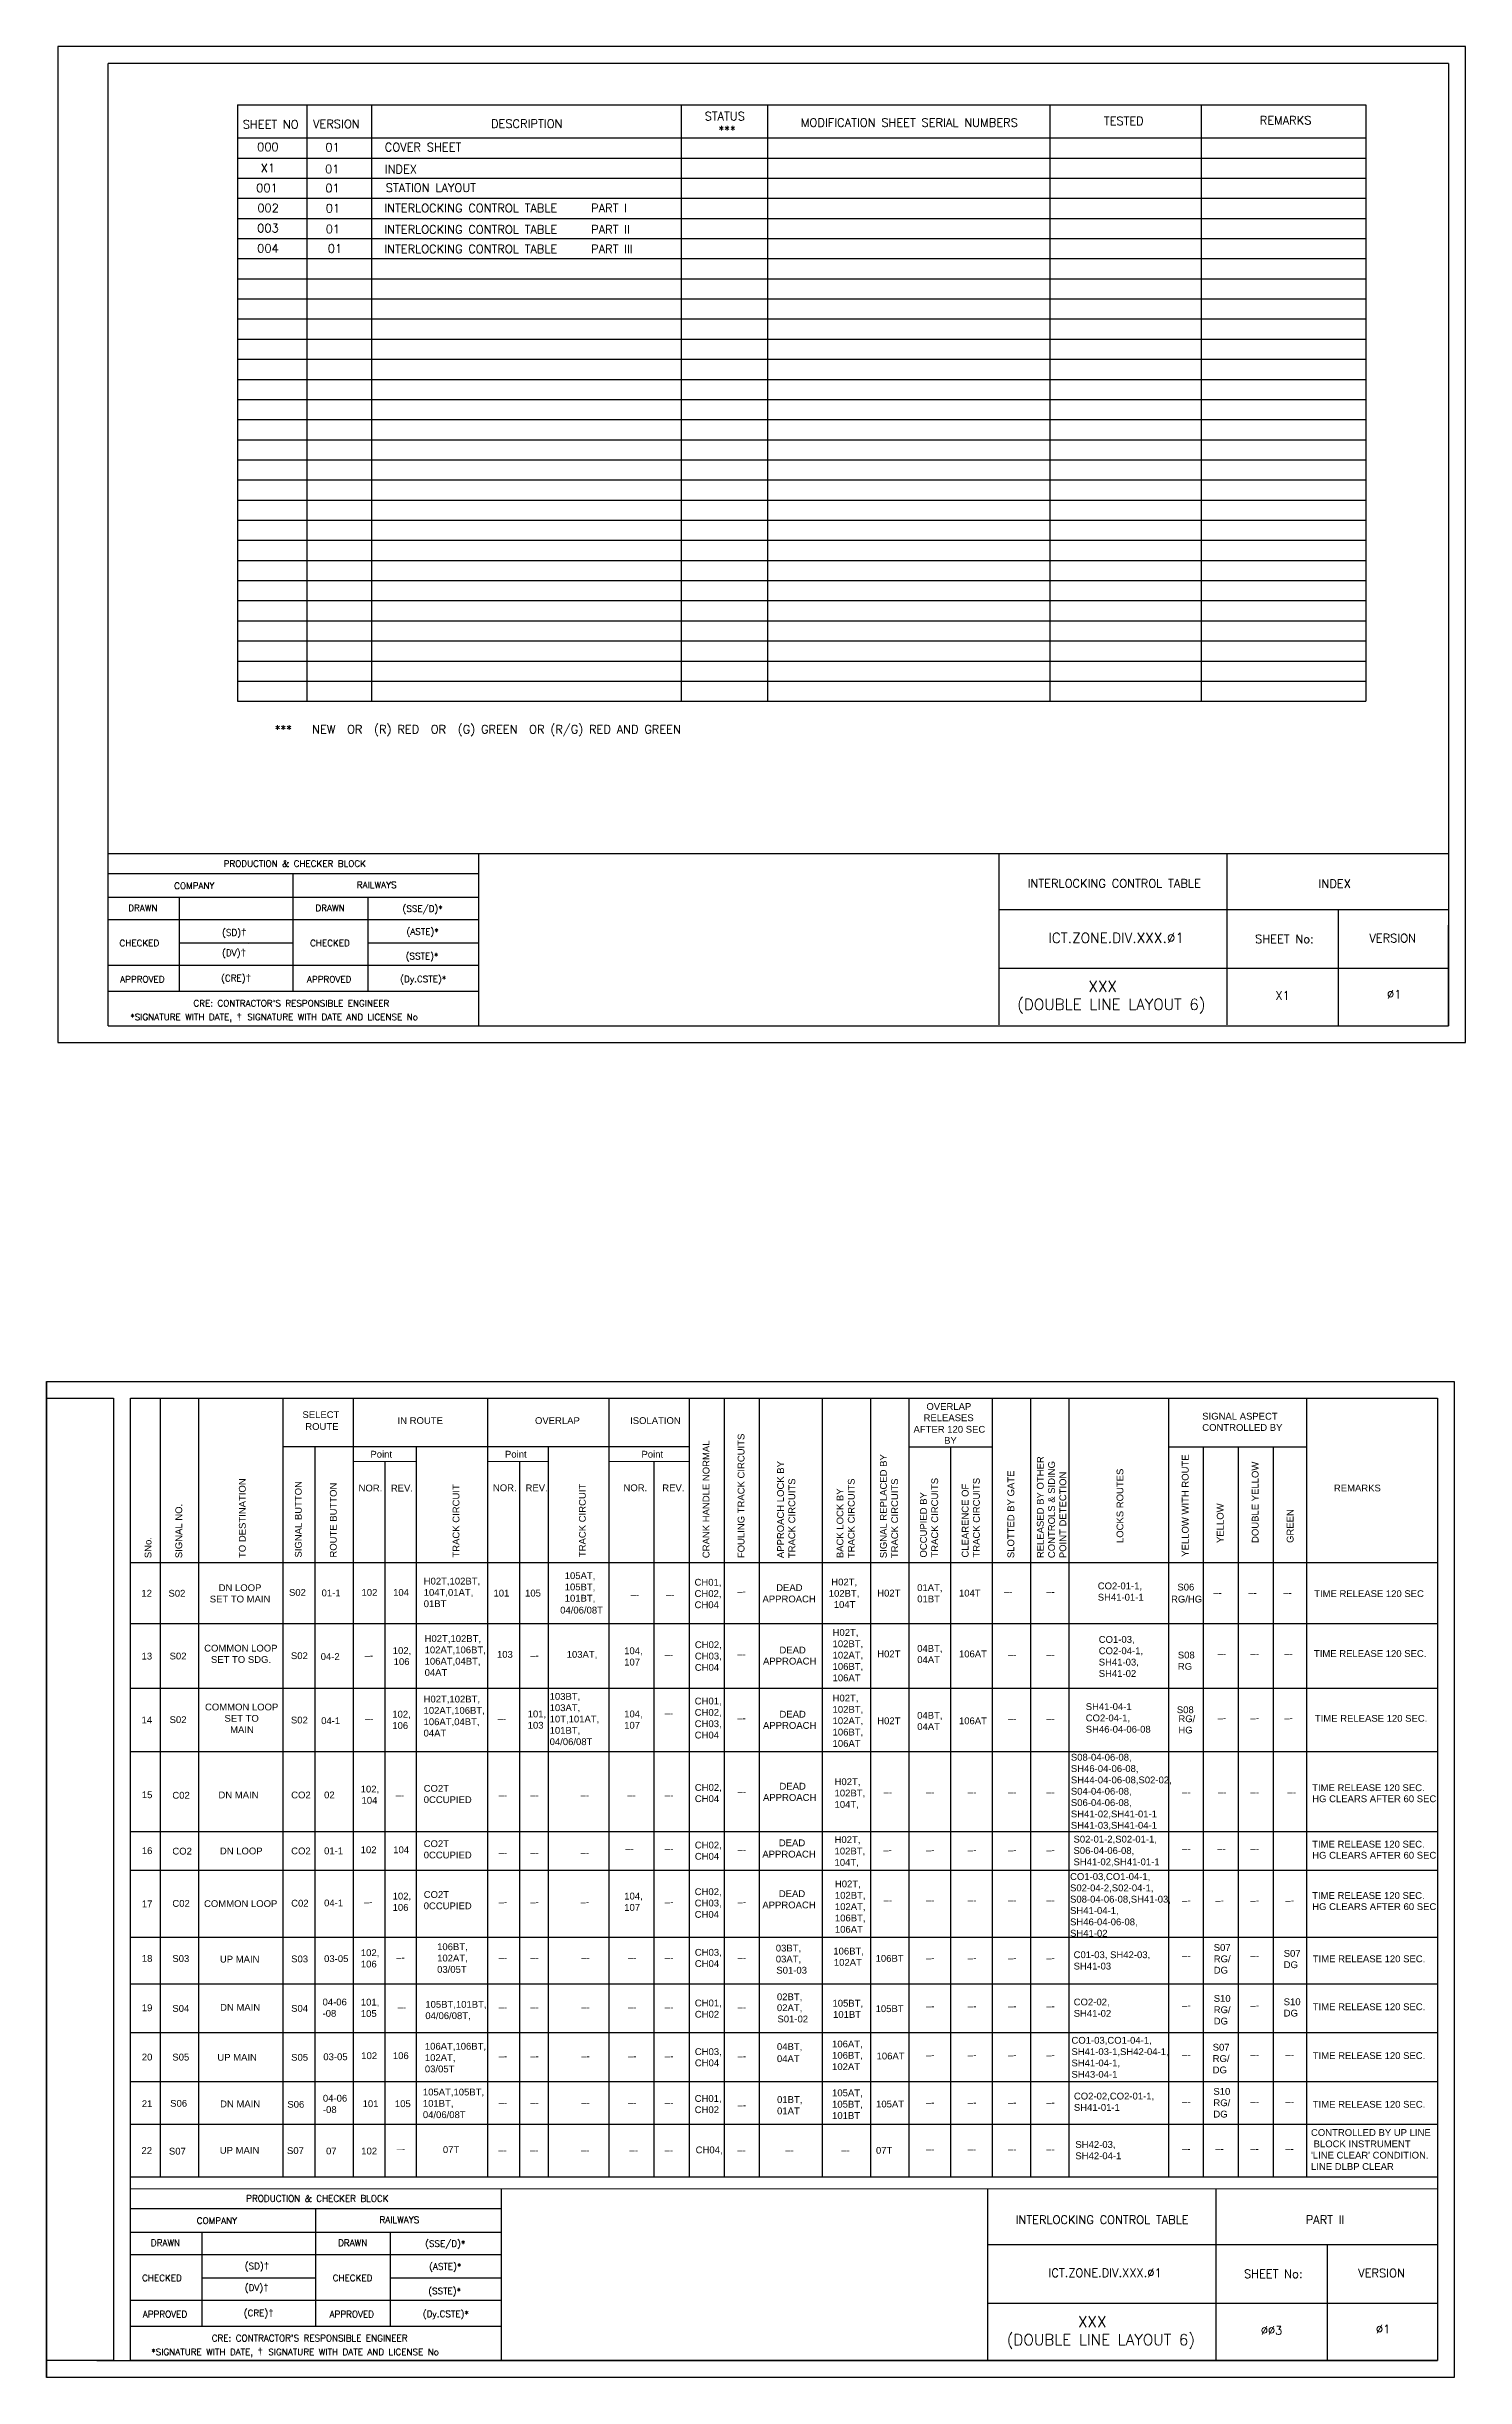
# Model space of a CAD drawing. Header units: inches. Extents: x -19 to 1645, y 43 to 741.
# Drawn here: x 770 to 1193, y 43 to 738 of the extents above; entities that cross this region are included whole.
import ezdxf
from ezdxf.enums import TextEntityAlignment as Align

# ---------------------------------------------------------------- set-up
doc = ezdxf.new("R2010")
doc.units = ezdxf.units.IN
doc.header["$MEASUREMENT"] = 0
for name, color, linetype in [('PDF2_Text', 7, 'Continuous'), ('PDF_Geometry', 7, 'Continuous'), ('PDF_Text', 7, 'Continuous')]:
    doc.layers.add(name, color=color, linetype=linetype)
doc.styles.add('PDF Arial', font='arial.ttf')
doc.styles.add('ROMANS', font='romans.shx', dxfattribs={"height": 2})

# ---------------------------------------------------------------- blocks, each defined once
blk = doc.blocks.new('A$C1B685902')
at = {"color": 7}
blk.add_line((0, 297), (0, 0), dxfattribs=at)
for points in [[(0, 297), (420, 297), (420, 0), (0, 0)], [(25, 292), (415, 292), (415, 5), (25, 5)]]:
    blk.add_lwpolyline(points, close=True, dxfattribs=at)
blk.add_lwpolyline([(0, 292), (20, 292), (20, 5), (0, 5)], dxfattribs=at)

msp = doc.modelspace()

# ---------------------------------------------------------------- linework, layer by layer
at = {"lineweight": -2}
for p, q in [((1193.28, 737.95), (773.28, 737.95)), ((773.28, 737.95), (773.28, 440.95)), ((1193.28, 440.95), (1193.28, 737.95)), ((788.28, 445.95), (788.28, 732.95)), ((1188.28, 732.95), (1188.28, 445.95)), ((1054.14, 446.24), (1054.14, 497.3)), ((1054.14, 480.58), (1188.1, 480.58)), ((1054.14, 463.12), (1188.28, 463.12)), ((773.28, 440.95), (1193.28, 440.95)), ((1050.82, 47.85), (1050.82, 99.19)), ((1050.82, 82.47), (1184.78, 82.47)), ((1050.82, 65.02), (1184.96, 65.02))]:
    msp.add_line(p, q, dxfattribs=at)
at = {"linetype": 'Continuous', "lineweight": -2}
for p, q in [((1188.28, 732.95), (788.28, 732.95)), ((1122.22, 446.24), (1122.22, 497.3)), ((1188.28, 445.95), (1188.28, 475.95)), ((788.28, 445.95), (1070.28, 445.95)), ((788.28, 445.95), (1188.28, 445.95)), ((1118.89, 47.85), (1118.89, 99.19)), ((784.96, 47.85), (1066.96, 47.85)), ((784.96, 47.85), (1184.96, 47.85))]:
    msp.add_line(p, q, dxfattribs=at)
at = {"color": 0}
for p, q in [((826.88, 720.55), (1163.58, 720.55)), ((847.64, 720.39), (847.64, 542.72)), ((866.89, 720.55), (866.89, 542.72)), ((959.33, 720.55), (959.33, 542.72)), ((985.1, 720.55), (985.1, 542.72)), ((1069.27, 720.55), (1069.27, 542.72)), ((1114.42, 720.55), (1114.42, 542.72)), ((1163.58, 720.55), (1163.58, 542.72)), ((826.88, 710.72), (1163.58, 710.72)), ((826.88, 704.72), (1163.58, 704.72)), ((826.88, 698.72), (1163.58, 698.72)), ((826.88, 692.72), (1163.58, 692.72)), ((826.88, 686.72), (1163.58, 686.72)), ((826.88, 680.72), (1163.58, 680.72)), ((826.88, 674.72), (1163.58, 674.72)), ((826.88, 668.72), (1163.58, 668.72)), ((826.88, 662.72), (1163.58, 662.72)), ((826.88, 656.72), (1163.58, 656.72)), ((826.88, 650.72), (1163.58, 650.72)), ((826.88, 644.72), (1163.58, 644.72)), ((826.88, 638.72), (1163.58, 638.72)), ((826.88, 632.72), (1163.58, 632.72)), ((826.88, 626.72), (1163.58, 626.72)), ((826.88, 620.72), (1163.58, 620.72)), ((826.88, 614.72), (1163.58, 614.72)), ((826.88, 608.72), (1163.58, 608.72)), ((826.88, 602.72), (1163.58, 602.72)), ((826.88, 596.72), (1163.58, 596.72)), ((826.88, 590.72), (1163.58, 590.72)), ((826.88, 584.72), (1163.58, 584.72)), ((826.88, 578.72), (1163.58, 578.72)), ((826.88, 572.72), (1163.58, 572.72)), ((826.88, 566.72), (1163.58, 566.72)), ((826.88, 560.72), (1163.58, 560.72)), ((826.88, 554.72), (1163.58, 554.72)), ((826.88, 548.72), (1163.58, 548.72)), ((826.88, 542.72), (1163.58, 542.72)), ((826.88, 542.72), (1163.58, 542.72)), ((826.88, 542.72), (1163.58, 542.72))]:
    msp.add_line(p, q, dxfattribs=at)
for p, q in [((826.88, 720.55), (826.88, 542.72)), ((788.28, 497.3), (1188.28, 497.3)), ((898.82, 497.3), (898.82, 445.95)), ((821.46, 491.24), (788.21, 491.25)), ((898.82, 491.24), (821.46, 491.24)), ((843.42, 491.24), (843.42, 456.15)), ((821.46, 484.2), (788.21, 484.2)), ((809.66, 456.15), (809.66, 484.2)), ((898.82, 484.2), (821.46, 484.2)), ((865.86, 456.15), (865.86, 484.2)), ((1155.33, 480.58), (1155.33, 445.95)), ((821.46, 477.54), (788.21, 477.54)), ((898.82, 477.53), (821.46, 477.54)), ((843.42, 470.56), (809.66, 470.56)), ((830.12, 470.41), (830.12, 470.41)), ((898.82, 470.55), (865.86, 470.55)), ((821.46, 463.89), (788.21, 463.89)), ((898.82, 463.89), (821.46, 463.89)), ((821.46, 456.15), (788.21, 456.15)), ((898.82, 456.14), (821.46, 456.15)), ((803.86, 334.84), (803.86, 102.53)), ((815.3, 334.84), (815.3, 102.53)), ((840.4, 334.84), (840.4, 102.53)), ((861.4, 334.84), (861.4, 102.53)), ((901.55, 334.84), (901.55, 102.53)), ((937.76, 334.84), (937.76, 102.53)), ((961.7, 334.84), (961.7, 102.53)), ((972.14, 334.84), (972.14, 102.53)), ((982.57, 334.84), (982.57, 102.53)), ((1001.32, 334.84), (1001.32, 102.53)), ((1015.78, 334.84), (1015.78, 102.53)), ((1027.23, 334.84), (1027.23, 102.53)), ((1052.12, 334.84), (1052.12, 102.53)), ((1063.56, 334.84), (1063.56, 102.53)), ((1075, 334.84), (1075, 102.53)), ((1104.66, 334.84), (1104.66, 102.53)), ((1145.84, 334.84), (1145.84, 102.53)), ((961.77, 320.33), (840.61, 320.33)), ((849.96, 320.4), (849.96, 102.53)), ((880.26, 320.33), (880.26, 102.53)), ((919.63, 320.4), (919.63, 102.53)), ((1052.12, 320.28), (1027.23, 320.29)), ((1039.67, 320.4), (1039.67, 102.53)), ((1145.84, 320.26), (1104.66, 320.27)), ((1115.09, 320.26), (1115.09, 102.53)), ((1125.53, 320.26), (1125.53, 102.53)), ((1135.96, 320.26), (1135.96, 102.53)), ((870.83, 316.05), (870.83, 102.53)), ((911.05, 315.98), (911.05, 102.53)), ((951.13, 315.98), (951.13, 102.53)), ((1184.96, 285.76), (794.96, 285.76)), ((1184.96, 267.55), (794.96, 267.55)), ((1184.96, 248.27), (794.96, 248.27)), ((1185.1, 229.45), (795.1, 229.45)), ((1185.03, 205.53), (795.03, 205.53)), ((1185.1, 194.06), (795.1, 194.06)), ((1185.03, 174.05), (795.03, 174.05)), ((1185.1, 160.16), (795.1, 160.16)), ((1185.1, 145.56), (795.1, 145.56)), ((1185.03, 130.96), (795.03, 130.96)), ((1184.96, 118.26), (794.96, 118.26)), ((1184.98, 102.53), (794.98, 102.53)), ((794.98, 99.11), (1184.96, 99.19)), ((905.57, 99.19), (905.57, 47.85)), ((828.21, 93.14), (794.97, 93.14)), ((905.57, 93.13), (828.21, 93.14)), ((850.17, 93.14), (850.17, 58.04)), ((828.21, 86.1), (794.97, 86.1)), ((816.41, 58.04), (816.41, 86.1)), ((905.57, 86.09), (828.21, 86.1)), ((872.61, 58.04), (872.61, 86.09)), ((828.21, 79.43), (794.97, 79.43)), ((905.57, 79.42), (828.21, 79.43)), ((1152, 82.47), (1152, 47.85)), ((850.17, 72.45), (816.41, 72.45)), ((836.87, 72.3), (836.87, 72.3)), ((905.57, 72.45), (872.61, 72.45)), ((828.21, 65.78), (794.97, 65.79)), ((905.57, 65.78), (828.21, 65.78)), ((828.21, 58.04), (794.97, 58.04)), ((905.57, 58.04), (828.21, 58.04))]:
    msp.add_line(p, q)
at = {"layer": 'PDF_Geometry', "lineweight": 15}
for points in [[(815.3, 102.53), (815.3, 334.91)], [(840.4, 102.53), (840.4, 334.91)], [(1052.12, 320.4), (1052.12, 334.84)], [(1063.56, 320.4), (1063.56, 334.84)], [(1075, 320.4), (1075, 334.84)], [(840.61, 320.33), (861.47, 320.33)], [(861.47, 320.33), (961.77, 320.33)], [(1027.3, 320.33), (1052.19, 320.33)], [(1052.12, 316.05), (1052.12, 320.4)], [(1063.56, 316.05), (1063.56, 320.4)], [(1075, 316.05), (1075, 320.4)], [(861.47, 315.98), (880.33, 315.98)], [(870.83, 285.83), (870.83, 316.05)], [(901.62, 315.98), (919.63, 315.98)], [(937.76, 315.98), (961.77, 315.98)], [(1052.12, 285.83), (1052.12, 316.05)], [(1063.56, 285.83), (1063.56, 316.05)], [(1075, 285.83), (1075, 316.05)], [(961.7, 102.53), (961.7, 285.76)], [(972.14, 102.53), (972.14, 285.76)], [(1052.12, 274.61), (1052.12, 285.69)], [(1063.56, 274.61), (1063.56, 285.69)], [(1075, 274.61), (1075, 285.69)], [(1052.12, 263.39), (1052.12, 274.47)], [(1063.56, 263.39), (1063.56, 274.47)], [(1075, 263.39), (1075, 274.47)], [(1052.12, 257.71), (1052.12, 265.42)], [(1063.56, 257.71), (1063.56, 265.42)], [(1075, 257.71), (1075, 265.42)]]:
    msp.add_lwpolyline(points, dxfattribs=at)

# ---------------------------------------------------------------- block references
msp.add_blockref('A$C1B685902', (769.96, 42.85))

# ---------------------------------------------------------------- texts
at = {"color": 0, "style": 'ROMANS'}
for s, p in [('SHEET NO', (836.82, 714.77)), ('VERSION', (856.42, 714.9)), ('DESCRIPTION', (913.21, 714.94)), ('STATUS', (972.29, 717.21)), ('MODIFICATION SHEET SERIAL NUMBERS', (1027.37, 715.3)), ('TESTED', (1091.36, 715.8)), ('REMARKS', (1139.63, 715.98))]:
    msp.add_text(s, height=2.5, dxfattribs=at).set_placement(p, align=Align.MIDDLE)
for s, p in [('000', (835.99, 708.05)), ('01', (855.27, 707.94)), ('X1', (835.99, 701.78)), ('01', (855.22, 701.46)), ('001', (835.72, 695.81)), ('01', (855.25, 695.75)), ('002', (836.03, 689.81)), ('01', (855.38, 689.75)), ('003', (836.01, 683.81)), ('01', (855.36, 683.58)), ('004', (836.01, 677.81)), ('01 ', (856.87, 677.75))]:
    msp.add_text(s, height=2.5, dxfattribs=at).set_placement(p, align=Align.MIDDLE_CENTER)
for s, p in [('COVER SHEET', (870.85, 707.96)), ('INDEX', (870.85, 701.4)), ('STATION LAYOUT', (871.16, 695.85)), ('INTERLOCKING CONTROL TABLE   PART I', (870.7, 689.79)), ('INTERLOCKING CONTROL TABLE   PART II', (870.7, 683.45)), ('INTERLOCKING CONTROL TABLE   PART III', (870.7, 677.62))]:
    msp.add_text(s, height=2.5, dxfattribs=at).set_placement(p, align=Align.MIDDLE_LEFT)
at = {"style": 'ROMANS'}
for s, height, p in [('***   ', 2.5, (975.57, 713.09)), ('***   NEW  OR  (R) RED  OR  (G) GREEN  OR (R/G) RED AND GREEN', 2.5, (898.62, 534.35)), ('PRODUCTION & CHECKER BLOCK', 1.92, (844, 494.3)), ('COMPANY', 1.92, (814.03, 487.69)), ('RAILWAYS', 1.92, (868.45, 487.95)), ('DRAWN', 1.92, (798.68, 481.06)), ('DRAWN', 1.92, (854.54, 481.06)), ('(SSE/D)*', 1.92, (882.15, 480.86)), ('(ASTE)*', 1.92, (882.15, 474.03)), ('CHECKED', 1.92, (797.63, 470.61)), ('CHECKED', 1.92, (854.5, 470.61)), ('(SSTE)*', 1.92, (881.98, 466.71)), ('APPROVED', 1.92, (798.53, 459.81)), ('APPROVED', 1.92, (854.27, 459.81)), ('(Dy.CSTE)*', 1.92, (882.32, 459.88)), ('XXX', 3.3, (1085.07, 457.69)), ("CRE: CONTRACTOR'S RESPONSIBLE ENGINEER", 1.92, (843, 452.65)), ('(DOUBLE LINE LAYOUT 6)', 3.3, (1087.64, 452.3)), ('COMPANY', 1.92, (820.79, 89.58)), ('PRODUCTION & CHECKER BLOCK', 1.92, (850.75, 96.2)), ('RAILWAYS', 1.92, (875.21, 89.84)), ('DRAWN', 1.92, (805.43, 82.96)), ('DRAWN', 1.92, (861.29, 82.96)), ('(SSE/D)*', 1.92, (888.9, 82.75)), ('(ASTE)*', 1.92, (888.9, 75.93)), ('CHECKED', 1.92, (804.38, 72.5)), ('CHECKED', 1.92, (861.25, 72.5)), ('(SSTE)*', 1.92, (888.73, 68.6)), ('APPROVED', 1.92, (805.28, 61.7)), ('APPROVED', 1.92, (861.02, 61.7)), ('(Dy.CSTE)*', 1.92, (889.07, 61.78)), ('(DOUBLE LINE LAYOUT 6)', 3.3, (1084.52, 54.08)), ('XXX', 3.3, (1081.96, 59.47)), ("CRE: CONTRACTOR'S RESPONSIBLE ENGINEER", 1.92, (848.44, 54.55))]:
    msp.add_text(s, height=height, dxfattribs=at).set_placement(p, align=Align.MIDDLE_CENTER)
at = {"lineweight": -2, "style": 'ROMANS'}
for s, height, p in [('INTERLOCKING CONTROL TABLE', 2.5, (1088.49, 488.39)), ('INDEX ', 2.5, (1155.14, 488.32)), ('ICT.ZONE.DIV.XXX.Ø1', 3, (1089.1, 472.14)), ('SHEET No:', 2.5, (1139.28, 471.84)), ('VERSION', 2.5, (1171.58, 472.07)), ('X1 ', 2.5, (1139.62, 454.97)), ('Ø1', 2.5, (1172.05, 455.35)), ('INTERLOCKING CONTROL TABLE', 2.5, (1084.89, 89.87)), ('PART II', 2.5, (1151.39, 89.87)), ('ICT.ZONE.DIV.XXX.Ø1', 2.5, (1085.78, 74.03)), ('SHEET No:', 2.5, (1135.95, 73.73)), ('VERSION', 2.5, (1168.26, 73.96)), ('ØØ3 ', 2.5, (1136.3, 56.87)), ('Ø1', 2.5, (1168.72, 57.24))]:
    msp.add_text(s, height=height, dxfattribs=at).set_placement(p, align=Align.MIDDLE_CENTER)
at = {"char_height": 1.92, "attachment_point": 1, "style": 'ROMANS'}
for s, width, insert in [('(SD){\\fArial|b0|i0|c0|p34;\\H1.08333x;†}', 8.1172, (822.31, 474.86)), ('(DV){\\fArial|b0|i0|c0|p34;\\H1.08333x;†}', 8.1172, (822.31, 468.81)), ('(CRE){\\fArial|b0|i0|c0|p34;\\H1.08333x;†}', 8.1172, (822.02, 461.27)), ('\\pi-5.76,l9.6,t9.6;*SIGNATURE WITH DATE, {\\fArial|b0|i0|c0|p34;\\H1.08333x;†  }SIGNATURE WITH DATE AND LICENSE No', 113.7459, (791.09, 449.67)), ('(SD){\\fArial|b0|i0|c0|p34;\\H1.08333x;†}', 8.1172, (829.07, 77.17)), ('(DV){\\fArial|b0|i0|c0|p34;\\H1.08333x;†}', 8.1172, (829.07, 70.7)), ('(CRE){\\fArial|b0|i0|c0|p34;\\H1.08333x;†}', 8.1172, (828.77, 63.17)), ('\\pi-5.76,l9.6,t9.6;*SIGNATURE WITH DATE, {\\fArial|b0|i0|c0|p34;\\H1.08333x;†  }SIGNATURE WITH DATE AND LICENSE No', 104.6362, (797.36, 51.56))]:
    msp.add_mtext_dynamic_manual_height_columns(s, width=width, gutter_width=12.5, heights=[0], dxfattribs=dict(at, insert=insert))
at = {"layer": 'PDF2_Text', "attachment_point": 7, "style": 'PDF Arial'}
for s, insert, char_height in [('–-', (976.04, 276.26), 2.03), ('–-', (1068.24, 276.14), 2.03), ('H02T,\\P102BT,\\P102AT,\\P106BT,\\P106AT', (1004.47, 250.43), 2.03), ('13', (798.3, 256.9), 2.03), ('S02', (806.66, 256.93), 2.03), ('S02', (842.86, 257.03), 2.03), ('04-2', (851.74, 256.77), 2.03), ('–-', (864.89, 257.16), 2.03), ('102,', (873.24, 258.21), 2.03), ('106', (873.51, 255.27), 2.03), ('–-', (914.28, 257.16), 2.03), ('–-', (954.35, 257.29), 2.03), ('CH02,\\PCH03,\\PCH04', (963.37, 253.54), 2.03), ('–-', (976.04, 257.52), 2.03), ('APPROACH', (983.72, 255.41), 2.03), ('DEAD', (988.62, 258.74), 2.03), ('–-', (1056.78, 257.42), 2.03), ('–-', (1068.24, 257.42), 2.03), ('–-', (1119.36, 257.62), 2.03), ('–-', (1129.16, 257.62), 2.03), ('–-', (1139.26, 257.62), 2.03), ('CH01,\\PCH02,\\PCH03,\\PCH04', (963.33, 233.36), 2.03), ('H02T,\\P102BT,\\P102AT,\\P106BT,\\P106AT', (1004.47, 230.86), 2.03), ('14', (798.3, 237.89), 2.03), ('S02', (806.66, 237.95), 2.03), ('S02', (842.86, 237.84), 2.03), ('04-1', (851.88, 237.65), 2.03), ('–-', (864.93, 238.3), 2.03), ('102,\\P106', (873.1, 236.2), 2.03), ('–-', (904.52, 238.3), 2.03), ('–-', (954.35, 239.9), 2.03), ('–-', (976.04, 238.47), 2.03), ('APPROACH', (983.72, 236.23), 2.03), ('DEAD', (988.62, 239.62), 2.03), ('–-', (1056.78, 238.31), 2.03), ('–-', (1068.24, 238.31), 2.03), ('–-', (1119.36, 238.48), 2.03), ('–-', (1129.16, 238.48), 2.03), ('–-', (1139.26, 238.48), 2.03), ('15', (798.37, 215.56), 2.03), ('C02', (807.48, 215.41), 2.03), ('CO2', (842.93, 215.49), 2.03), ('02', (852.75, 215.5), 2.03), ('102,', (863.67, 216.91), 2.03), ('104', (863.93, 213.9), 2.03), ('–-', (874.12, 215.47), 2.03), ('–-', (904.83, 215.47), 2.03), ('–-', (914.27, 215.47), 2.03), ('–-', (929.27, 215.47), 2.03), ('–-', (943.2, 215.47), 2.03), ('–-', (954.42, 215.47), 2.03), ('CH02,', (963.37, 217.39), 2.03), ('CH04', (963.37, 214.39), 2.03), ('–-', (976.11, 216.44), 2.03), ('APPROACH', (983.72, 214.75), 2.03), ('DEAD', (988.62, 218.14), 2.03), ('H02T,\\P102BT,\\P104T,', (1005.06, 212.33), 2.03), ('–-', (1019.67, 216.35), 2.03), ('–-', (1032.36, 216.35), 2.03), ('–-', (1044.82, 216.35), 2.03), ('–-', (1056.78, 216.35), 2.03), ('–-', (1068.24, 216.35), 2.03), ('–-', (1108.77, 216.35), 2.03), ('–-', (1119.48, 216.35), 2.03), ('–-', (1129.16, 216.35), 2.03), ('–-', (1140.2, 216.35), 2.03), ('TIME RELEASE 120 SEC.', (1147.57, 217.66), 2.0298), ('HG CLEARS AFTER 60 SEC.', (1147.57, 214.36), 2.0298), ('CH02,', (963.36, 200.21), 2.03), ('DEAD', (988.43, 201.25), 2.03), ('H02T,\\P102BT,\\P104T,', (1005.06, 195.05), 2.03), ('S02-01-2,S02-01-1,\\PS06-04-06-08,\\PSH41-02,SH41-01-1', (1076.35, 195.2), 2.0298), ('TIME RELEASE 120 SEC.', (1147.57, 200.82), 2.0298), ('16', (798.37, 198.88), 2.03), ('CO2', (807.48, 198.74), 2.03), ('CO2', (842.93, 198.81), 2.03), ('01-1', (852.75, 198.83), 2.03), ('102', (863.67, 199.14), 2.03), ('104', (873.39, 199.14), 2.03), ('–-', (904.83, 198.24), 2.03), ('–-', (914.27, 198.24), 2.03), ('–-', (929.27, 198.24), 2.03), ('–-', (942.62, 199.45), 2.03), ('–-', (954.42, 199.45), 2.03), ('CH04', (963.37, 197.21), 2.03), ('–-', (976.11, 199.22), 2.03), ('APPROACH', (983.52, 197.85), 2.03), ('–-', (1019.62, 199.12), 2.03), ('–-', (1032.36, 199.12), 2.03), ('–-', (1044.82, 199.12), 2.03), ('–-', (1056.78, 199.12), 2.03), ('–-', (1068.24, 199.12), 2.03), ('–-', (1108.77, 199.51), 2.03), ('–-', (1119.23, 199.51), 2.03), ('–-', (1129.16, 199.51), 2.03), ('HG CLEARS AFTER 60 SEC.', (1147.57, 197.52), 2.0298), ('CH02,\\PCH03,\\PCH04', (963.33, 179.88), 2.03), ('DEAD', (988.43, 186.08), 2.03), ('H02T,\\P102BT,\\P102AT,\\P106BT,\\P106AT', (1005.16, 175.43), 2.03), ('CO1-03,CO1-04-1,\\PS02-04-2,S02-04-1,\\PS08-04-06-08,SH41-03,\\PSH41-04-1,\\PSH46-04-06-08,\\PSH41-02', (1075.32, 174.26), 2.0298), ('17', (798.37, 183.04), 2.03), ('C02', (807.48, 183.15), 2.03), ('C02', (842.93, 183.22), 2.03), ('04-1', (852.75, 183.29), 2.03), ('–-', (864.67, 183.62), 2.03), ('102,\\P106', (873.2, 181.95), 2.03), ('–-', (904.83, 183.62), 2.03), ('–-', (914.27, 183.62), 2.03), ('–-', (929.27, 183.62), 2.03), ('104,\\P107', (942.31, 181.95), 2.03), ('–-', (954.42, 183.62), 2.03), ('–-', (976.11, 183.62), 2.03), ('APPROACH', (983.52, 182.69), 2.03), ('–-', (1019.67, 184.13), 2.03), ('–-', (1032.36, 184.13), 2.03), ('–-', (1044.82, 184.13), 2.03), ('–-', (1056.78, 184.13), 2.03), ('–-', (1068.24, 184.13), 2.03), ('–-', (1108.77, 184.11), 2.03), ('–-', (1118.71, 184.11), 2.03), ('–-', (1129.16, 184.11), 2.03), ('–-', (1139.6, 184.11), 2.03), ('TIME RELEASE 120 SEC.', (1147.57, 185.51), 2.0298), ('HG CLEARS AFTER 60 SEC.', (1147.57, 182.2), 2.0298), ('18', (798.37, 166.75), 2.03), ('S03', (807.48, 166.71), 2.03), ('S03', (842.93, 166.6), 2.03), ('102,\\P106', (863.72, 165.07), 2.03), ('–-', (874.27, 167.09), 2.03), ('–-', (904.83, 167.01), 2.03), ('–-', (914.27, 167.01), 2.03), ('–-', (929.53, 167.01), 2.03), ('–-', (943.46, 167.01), 2.03), ('–-', (954.42, 167.01), 2.03), ('CH03,', (963.36, 168.22), 2.03), ('CH04', (963.37, 165.21), 2.03), ('–-', (976.11, 167.01), 2.03), ('03BT,', (987.53, 169.48), 2.03), ('03AT,', (987.53, 166.22), 2.03), ('106BT,', (1004.69, 168.58), 2.03), ('102AT', (1004.86, 165.57), 2.03), ('106BT', (1017.31, 166.76), 2.03), ('–-', (1032.36, 166.91), 2.03), ('–-', (1044.82, 166.91), 2.03), ('–-', (1056.78, 166.91), 2.03), ('–-', (1068.24, 166.91), 2.03), ('C01-03, SH42-03,\\PSH41-03', (1076.39, 164.46), 2.0298), ('–-', (1108.77, 167.54), 2.03), ('S07\\PRG/\\PDG', (1118.19, 163.24), 2.03), ('–-', (1129.16, 167.54), 2.03), ('TIME RELEASE 120 SEC.', (1147.75, 166.63), 2.0298), ('S01-03', (987.69, 163.22), 2.03), ('19', (798.37, 152.03), 2.03), ('S04', (807.48, 151.84), 2.03), ('S04', (842.93, 151.85), 2.03), ('04-06\\P-08', (852.29, 150.36), 2.03), ('101,\\P105', (863.72, 150.32), 2.03), ('–-', (874.71, 152.25), 2.03), ('–-', (904.83, 152.25), 2.03), ('–-', (914.27, 152.25), 2.03), ('–-', (929.53, 152.25), 2.03), ('–-', (943.46, 152.25), 2.03), ('–-', (954.42, 152.25), 2.03), ('CH01,', (963.36, 153.11), 2.03), ('–-', (976.11, 152.25), 2.03), ('02BT,', (987.87, 154.95), 2.03), ('02AT,', (987.87, 151.69), 2.03), ('105BT,', (1004.44, 153.05), 2.03), ('105BT', (1017.31, 151.75), 2.03), ('–-', (1032.36, 152.58), 2.03), ('–-', (1044.82, 152.58), 2.03), ('–-', (1056.78, 152.58), 2.03), ('–-', (1068.24, 152.58), 2.03), ('–-', (1108.77, 152.79), 2.03), ('S10\\PRG/\\PDG', (1118.19, 148.06), 2.03), ('–-', (1129.16, 152.79), 2.03), ('TIME RELEASE 120 SEC.', (1147.75, 152.33), 2.0298), ('CH02', (963.37, 150.1), 2.03), ('S01-02', (988.02, 148.69), 2.03), ('101BT', (1004.61, 150.04), 2.03), ('20', (798.37, 137.33), 2.03), ('S05', (807.48, 137.31), 2.03), ('S05', (842.93, 137.25), 2.03), ('03-05', (852.52, 137.41), 2.03), ('102', (863.84, 137.74), 2.03), ('106', (873.27, 137.74), 2.03), ('CH03,', (963.36, 138.6), 2.03), ('04BT,', (987.87, 140.1), 2.03), ('106AT,\\P106BT,\\P102AT', (1004.32, 134.46), 2.03), ('106AT', (1017.6, 137.64), 2.03), ('CO1-03,CO1-04-1,\\PSH41-03-1,SH42-04-1,\\PSH41-04-1,\\PSH43-04-1', (1075.74, 132.18), 2.0298), ('S07\\PRG/\\PDG', (1117.88, 133.5), 2.03), ('TIME RELEASE 120 SEC.', (1147.75, 137.77), 2.0298), ('–-', (904.83, 137.65), 2.03), ('–-', (914.27, 137.65), 2.03), ('–-', (929.53, 137.65), 2.03), ('–-', (943.46, 137.65), 2.03), ('–-', (954.42, 137.65), 2.03), ('CH04', (963.37, 135.6), 2.03), ('–-', (976.11, 137.65), 2.03), ('04AT', (987.87, 136.84), 2.03), ('–-', (1032.36, 137.98), 2.03), ('–-', (1044.82, 137.98), 2.03), ('–-', (1056.78, 137.98), 2.03), ('–-', (1068.24, 137.98), 2.03), ('–-', (1108.77, 138.02), 2.03), ('–-', (1129.16, 138.02), 2.03), ('–-', (1139.6, 138.02), 2.03), ('21', (798.37, 123.46), 2.03), ('S06', (806.84, 123.53), 2.03), ('S06', (841.79, 123.23), 2.03), ('04-06\\P-08', (852.4, 121.67), 2.03), ('101', (864.25, 123.42), 2.03), ('105', (873.88, 123.42), 2.03), ('CH01,', (963.32, 124.64), 2.03), ('01BT,\\P01AT', (987.9, 121.28), 2.03), ('105AT,\\P105BT,\\P101BT', (1004.32, 119.89), 2.03), ('105AT', (1017.45, 123.32), 2.03), ('CO2-02,CO2-01-1,\\PSH41-01-1', (1076.47, 122.31), 2.0298), ('S10\\PRG/\\PDG', (1118.09, 120.32), 2.03), ('TIME RELEASE 120 SEC.', (1147.75, 123.24), 2.0298), ('–-', (904.83, 123.72), 2.03), ('–-', (914.27, 123.72), 2.03), ('–-', (929.53, 123.72), 2.03), ('–-', (943.46, 123.72), 2.03), ('–-', (954.42, 123.72), 2.03), ('CH02', (963.33, 121.63), 2.03), ('–-', (976.11, 123.05), 2.03), ('–-', (1032.36, 123.83), 2.03), ('–-', (1044.82, 123.83), 2.03), ('–-', (1056.78, 123.83), 2.03), ('–-', (1068.24, 123.83), 2.03), ('–-', (1108.77, 124.09), 2.03), ('–-', (1129.16, 124.09), 2.03), ('–-', (1139.6, 124.09), 2.03), ('22', (798.27, 109.49), 2.03), ('S07', (806.46, 109.26), 2.03), ('S07', (841.69, 109.43), 2.03), ('102', (863.84, 109.31), 2.03), ('07T', (888.2, 109.72), 2.03), ('CH04,', (963.62, 109.3), 2.03), ('07T', (1017.42, 109.51), 2.03), ('SH42-03,\\PSH42-04-1', (1076.91, 107.88), 2.03), ('–-', (874.38, 109.96), 2.03), ('–-', (904.74, 109.58), 2.03), ('–-', (914.18, 109.58), 2.03), ('–-', (929.44, 109.58), 2.03), ('–-', (943.87, 109.58), 2.03), ('–-', (954.33, 109.58), 2.03), ('–-', (976.02, 109.58), 2.03), ('–-', (990.41, 109.58), 2.03), ('–-', (1007.05, 109.58), 2.03), ('–-', (1032.33, 109.87), 2.03), ('–-', (1044.8, 109.87), 2.03), ('–-', (1056.76, 109.87), 2.03), ('–-', (1068.21, 109.87), 2.03), ('–-', (1108.75, 110.01), 2.03), ('–-', (1118.7, 110.01), 2.03), ('–-', (1129.14, 110.01), 2.03), ('–-', (1139.57, 110.01), 2.03)]:
    msp.add_mtext(s, dxfattribs=dict(at, insert=insert, char_height=char_height))
for s, insert, char_height, width in [('\\PCO1-03,\\PCO2-04-1,\\PSH41-03,\\PSH41-02', (1083.88, 251.73), 2.03, 17.7989), ('TIME RELEASE 120 SEC.', (1148.09, 257.67), 2.0298, 33.2543), ('SH41-04-1\\PCO2-04-1,\\PSH46-04-06-08', (1080, 235.09), 2.0298, 17.7989), ('TIME RELEASE 120 SEC.', (1148.37, 238.35), 2.0298, 33.2543), ('S08-04-06-08,\\PSH46-04-06-08,\\PSH44-04-06-08,S02-02,\\PS04-04-06-08,\\PS06-04-06-08,\\PSH41-02,SH41-01-1\\PSH41-03,SH41-04-1', (1075.57, 206.1), 2.0298, 28.3864), ('03-05', (852.75, 166.67), 2.03, 0.1143), ('S07\\PDG', (1139.07, 164.87), 2.03, 4.8183), ('CO2-02, \\PSH41-02', (1076.41, 150.37), 2.03, 18.8478), ('S10\\PDG', (1139.07, 150.43), 2.03, 4.8183), ('07', (853.34, 109.31), 2.03, 2.9957)]:
    msp.add_mtext(s, dxfattribs=dict(at, insert=insert, char_height=char_height, width=width))
at = {"layer": 'PDF_Text', "attachment_point": 7, "style": 'PDF Arial'}
for s, insert, char_height in [('SELECT', (846.3, 328.92), 2.027), ('ROUTE', (847.15, 325.38), 2.027), ('IN ROUTE', (874.68, 327.15), 2.027), ('OVERLAP', (915.68, 327.15), 2.027), ('ISOLATION', (944.06, 327.15), 2.027), ('RELEASES', (1031.62, 327.99), 2.027), ('OVERLAP', (1032.47, 331.35), 2.027), ('SIGNAL ASPECT', (1114.77, 328.45), 2.0273), ('CONTROLLED BY', (1114.77, 325.09), 2.0273), ('AFTER 120 SEC', (1028.62, 324.55), 2.0273), ('BY', (1037.75, 321.26), 2.027), ('Point', (866.58, 317.12), 2.027), ('Point', (906.73, 317.12), 2.027), ('Point', (947.45, 317.12), 2.027), ('NOR.', (863.05, 307.04), 2.027), ('REV.', (872.67, 307.04), 2.027), ('NOR.', (903.13, 307.11), 2.027), ('REV.', (912.86, 307.11), 2.027), ('NOR.', (942.09, 307.11), 2.027), ('REV.', (953.65, 307.11), 2.027), ('REMARKS', (1154.05, 307.04), 2.027), ('H02T,102BT,\\P104T,01AT,\\P01BT', (882.48, 272.52), 2.0273), ('105AT,', (924.55, 280.55), 2.027), ('105BT,', (924.55, 277.19), 2.027), ('CH01,', (963.29, 278.59), 2.027), ('H02T,', (1004.08, 278.66), 2.027), ('01AT,', (1029.71, 276.97), 2.027), ('CO2-01-1, \\PSH41-01-1', (1083.59, 274.47), 2.027), ('S06', (1107.35, 277.49), 2.027), ('12', (798.25, 275.69), 2.027), ('S02', (842.28, 275.9), 2.027), ('01-1', (852.01, 275.76), 2.027), ('102', (863.92, 275.9), 2.027), ('104', (873.35, 275.9), 2.027), ('101', (903.3, 275.69), 2.027), ('105', (912.72, 275.69), 2.027), ('04/06/08T', (923.2, 270.62), 2.027), ('101BT,', (924.55, 273.83), 2.027), ('–-', (944.2, 275.31), 2.027), ('–-', (954.77, 275.31), 2.027), ('CH02,', (963.29, 275.22), 2.027), ('CH04', (963.3, 272.22), 2.027), ('102BT,', (1003.33, 275.27), 2.027), ('104T', (1004.83, 272.3), 2.027), ('H02T', (1017.79, 275.69), 2.027), ('01BT', (1029.73, 273.97), 2.027), ('104T', (1042.18, 275.69), 2.027), ('–-', (1055.63, 276.2), 2.027), ('RG/HG', (1105.46, 273.91), 2.027), ('–-', (1118.1, 275.85), 2.027), ('–-', (1128.53, 275.85), 2.027), ('–-', (1138.96, 275.85), 2.027), ('TIME RELEASE 120 SEC', (1148.16, 275.54), 2.0273), ('H02T,102BT,\\P102AT,106BT,\\P106AT,04BT,\\P04AT', (882.75, 252.01), 2.0273), ('103', (904.34, 257.43), 2.027), ('103AT,', (925.14, 257.08), 2.027), ('H02T', (1017.79, 257.57), 2.027), ('04BT,', (1029.71, 258.85), 2.027), ('04AT', (1029.73, 255.85), 2.027), ('106AT', (1042.18, 257.57), 2.027), ('S08\\PRG', (1107.48, 253.85), 2.027), ('H02T,102BT,\\P102AT,106BT,\\P106AT,04BT,\\P04AT', (882.44, 233.95), 2.0273), ('101,\\P103', (913.5, 236.29), 2.027), ('H02T', (1017.79, 237.61), 2.027), ('04BT,', (1029.71, 238.89), 2.027), ('04AT', (1029.73, 235.89), 2.027), ('106AT', (1042.18, 237.61), 2.027), ('S08', (1107.19, 240.91), 2.027), ('RG/\\PHG', (1107.65, 234.85), 2.027), ('CO2T\\P0CCUPIED', (882.48, 214.09), 2.027), ('CO2T\\P0CCUPIED', (882.48, 197.59), 2.027), ('DN LOOP', (821.67, 198.8), 2.027), ('CO2T\\P0CCUPIED', (882.48, 182.43), 2.027), ('COMMON LOOP', (816.94, 183.09), 2.0273), ('UP MAIN', (821.67, 166.54), 2.027), ('106BT,\\P102AT,\\P03/05T', (886.48, 163.47), 2.027), ('DN MAIN', (821.73, 152.17), 2.027), ('UP MAIN', (820.91, 137.25), 2.027), ('DN MAIN', (821.73, 123.4), 2.027), ('UP MAIN', (821.64, 109.52), 2.027), ("CONTROLLED BY UP LINE\\P BLOCK INSTRUMENT \\P'LINE CLEAR' CONDITION. \\PLINE DLBP CLEAR", (1147.22, 104.69), 2.0273)]:
    msp.add_mtext(s, dxfattribs=dict(at, insert=insert, char_height=char_height))
at = {"layer": 'PDF_Text', "attachment_point": 7, "rotation": 90, "style": 'PDF Arial'}
for s, insert, char_height in [('CRANK HANDLE NORMAL', (967.77, 287.17), 2.0273), ('FOULING TRACK CIRCUITS', (978.21, 287.17), 2.0273), ('APPROACH LOCK BY', (989.98, 287.17), 2.0273), ('SIGNAL REPLACED BY', (1020.68, 287.17), 2.0273), ('SLOTTED BY GATE', (1058.7, 287.17), 2.0273), ('RELEASED BY OTHER', (1067.48, 287.17), 2.0273), ('CONTROLS & SIDING', (1070.85, 287.17), 2.0273), ('LOCKS ROUTES', (1091.26, 291.67), 2.0273), ('YELLOW WITH ROUTE', (1110.73, 287.58), 2.0273), ('DOUBLE YELLOW', (1131.6, 291.7), 2.0273), ('TO DESTINATION', (829.39, 287.22), 2.0273), ('SIGNAL BUTTON', (846.1, 287.34), 2.0273), ('ROUTE BUTTON', (856.54, 287.34), 2.0273), ('TRACK CIRCUIT', (893.16, 287.34), 2.0273), ('TRACK CIRCUIT', (930.85, 287.48), 2.0273), ('TRACK CIRCUITS', (993.35, 287.17), 2.0273), ('BACK LOCK BY', (1007.73, 287.17), 2.0273), ('TRACK CIRCUITS', (1011.09, 287.17), 2.0273), ('TRACK CIRCUITS', (1024.04, 287.17), 2.0273), ('OCCUPIED BY', (1032.62, 287.34), 2.0273), ('TRACK CIRCUITS', (1035.99, 287.34), 2.0273), ('CLEARENCE OF', (1045.07, 287.34), 2.0273), ('TRACK CIRCUITS', (1048.43, 287.34), 2.0273), ('POINT DETECTION', (1074.21, 287.17), 2.0273), ('SIGNAL NO.', (810.44, 287.17), 2.027), ('YELLOW', (1121.17, 291.7), 2.027), ('GREEN', (1142.03, 291.7), 2.027), ('SNo.', (801.27, 287.17), 2.027)]:
    msp.add_mtext(s, dxfattribs=dict(at, insert=insert, char_height=char_height))
at = {"layer": 'PDF_Text', "attachment_point": 7, "style": 'PDF Arial'}
for s, insert, char_height, width in [('\\pi3.27177;DN LOOP\\P\\pi0.60693;SET TO MAIN', (818.03, 273.93), 2.0273, 18.9495), ('\\pi4.20554;DEAD\\P\\pi0.12184;APPROACH', (983.44, 273.95), 2.0273, 15.9105), ('S02', (806.33, 275.65), 2.027, 10.6172), ('\\pi0.60429;COMMON LOOP\\P\\pi2.62539;SET TO SDG.', (816.37, 255.9), 2.0273, 22.8164), ('104,\\P107', (942.29, 255.12), 2.027, 4.9522), ('\\pi0.23648;COMMON LOOP\\P\\pi6.05364;SET TO  \\P\\pi7.72141;MAIN', (816.99, 235), 2.0273, 22.0807), ('103BT,\\P103AT,\\P10T,101AT,\\P101BT,\\P04/06/08T', (920.05, 231.38), 2.027, 7.9793), ('104,\\P107', (942.29, 236.29), 2.027, 4.9522), ('\\pi5.28682;DN MAIN ', (815.95, 215.54), 2.0273, 22.0807), ('105BT,101BT,\\P04/06/08T,', (882.96, 149.32), 2.0273, 8.6431), ('106AT,106BT,\\P102AT,\\P03/05T', (882.82, 133.8), 2.0273, 8.6431), ('105AT,105BT,\\P101BT,\\P04/06/08T', (882.23, 120.14), 2.0273, 8.6431)]:
    msp.add_mtext(s, dxfattribs=dict(at, insert=insert, char_height=char_height, width=width))

doc.saveas('drawing.dxf')
